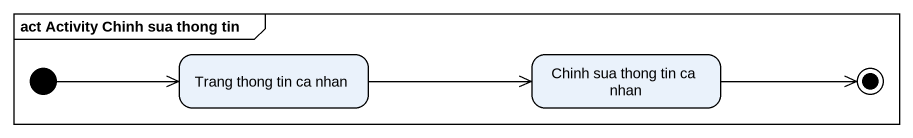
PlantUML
@startuml
mainframe act Activity Chinh sua thong tin
hide empty description
state "Trang thong tin ca nhan" as Trang_thong_tin_ca_nhan
state "Chinh sua thong tin ca nhan" as Chinh_sua_thong_tin_ca_nhan
[*] -right-> Trang_thong_tin_ca_nhan
Trang_thong_tin_ca_nhan -right-> Chinh_sua_thong_tin_ca_nhan
Chinh_sua_thong_tin_ca_nhan -right-> [*]
@enduml
